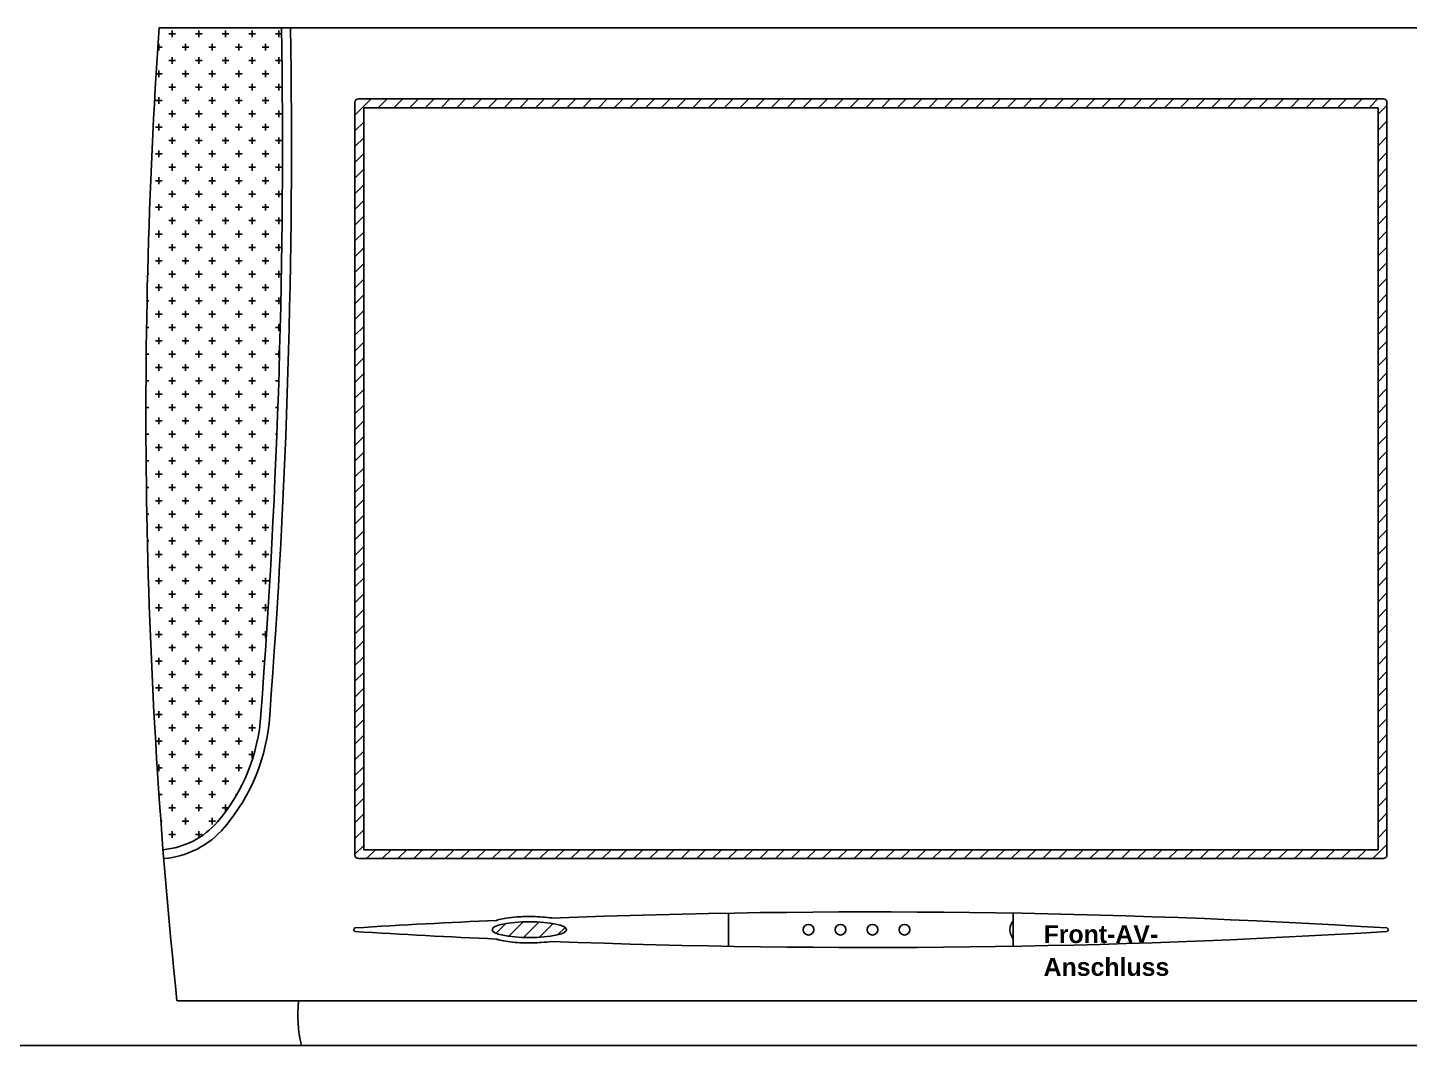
# Model space of a CAD drawing. Header units: millimetres. Extents: x 4513 to 24862, y 3359 to 11488.
# Drawn here: x 19241 to 20289, y 5880 to 6652 of the extents above; entities that cross this region are included whole.
import ezdxf

# ---------------------------------------------------------------- set-up
doc = ezdxf.new("R2010")
doc.units = ezdxf.units.MM
doc.layers.add('dwgmodels.com', color=169, linetype='Continuous')
doc.styles.add('HT2', font='swisseb.ttf')

msp = doc.modelspace()

# ---------------------------------------------------------------- linework, layer by layer
for p, q in [((20420.5, 6652.4), (19340.5, 6652.4)), ((19347.8, 6647.7), (19352.9, 6647.7)), ((19350.3, 6645.2), (19350.3, 6650.2)), ((19368, 6647.7), (19373.1, 6647.7)), ((19370.6, 6645.2), (19370.6, 6650.2)), ((19388.3, 6647.7), (19393.4, 6647.7)), ((19390.8, 6645.2), (19390.8, 6650.2)), ((19408.5, 6647.7), (19413.6, 6647.7)), ((19411.1, 6645.2), (19411.1, 6650.2)), ((19428.8, 6647.7), (19433.4, 6647.7)), ((19431.3, 6645.2), (19431.3, 6650.2)), ((19339.5, 6637.6), (19342.7, 6637.6)), ((19340.2, 6635.1), (19340.2, 6640.1)), ((19357.9, 6637.6), (19363, 6637.6)), ((19360.4, 6635.1), (19360.4, 6640.1)), ((19378.2, 6637.6), (19383.2, 6637.6)), ((19380.7, 6635.1), (19380.7, 6640.1)), ((19398.4, 6637.6), (19403.5, 6637.6)), ((19400.9, 6635.1), (19400.9, 6640.1)), ((19418.7, 6637.6), (19423.7, 6637.6)), ((19421.2, 6635.1), (19421.2, 6640.1)), ((19347.8, 6627.5), (19352.9, 6627.5)), ((19350.3, 6624.9), (19350.3, 6630)), ((19368, 6627.5), (19373.1, 6627.5)), ((19370.6, 6624.9), (19370.6, 6630)), ((19388.3, 6627.5), (19393.4, 6627.5)), ((19390.8, 6624.9), (19390.8, 6630)), ((19408.5, 6627.5), (19413.6, 6627.5)), ((19411.1, 6624.9), (19411.1, 6630)), ((19428.8, 6627.5), (19433.7, 6627.5)), ((19431.3, 6624.9), (19431.3, 6630)), ((19338.3, 6617.3), (19342.7, 6617.3)), ((19340.2, 6614.8), (19340.2, 6619.9)), ((19357.9, 6617.3), (19363, 6617.3)), ((19360.4, 6614.8), (19360.4, 6619.9)), ((19378.2, 6617.3), (19383.2, 6617.3)), ((19380.7, 6614.8), (19380.7, 6619.9)), ((19398.4, 6617.3), (19403.5, 6617.3)), ((19400.9, 6614.8), (19400.9, 6619.9)), ((19418.7, 6617.3), (19423.7, 6617.3)), ((19421.2, 6614.8), (19421.2, 6619.9)), ((19347.8, 6607.2), (19352.9, 6607.2)), ((19350.3, 6604.7), (19350.3, 6609.7)), ((19368, 6607.2), (19373.1, 6607.2)), ((19370.6, 6604.7), (19370.6, 6609.7)), ((19388.3, 6607.2), (19393.4, 6607.2)), ((19390.8, 6604.7), (19390.8, 6609.7)), ((19408.5, 6607.2), (19413.6, 6607.2)), ((19411.1, 6604.7), (19411.1, 6609.7)), ((19428.8, 6607.2), (19433.9, 6607.2)), ((19431.3, 6604.7), (19431.3, 6609.7)), ((19337.7, 6597.1), (19342.7, 6597.1)), ((19340.2, 6594.6), (19340.2, 6599.6)), ((19357.9, 6597.1), (19363, 6597.1)), ((19360.4, 6594.6), (19360.4, 6599.6)), ((19378.2, 6597.1), (19383.2, 6597.1)), ((19380.7, 6594.6), (19380.7, 6599.6)), ((19398.4, 6597.1), (19403.5, 6597.1)), ((19400.9, 6594.6), (19400.9, 6599.6)), ((19418.7, 6597.1), (19423.7, 6597.1)), ((19421.2, 6594.6), (19421.2, 6599.6)), ((19489, 6586), (19501.4, 6598.4)), ((19489, 6024.7), (19489, 6595.7)), ((19491.7, 6598.4), (20269.3, 6598.4)), ((19506.6, 6591.7), (19513.4, 6598.4)), ((19518.6, 6591.7), (19525.3, 6598.4)), ((19530.5, 6591.7), (19537.2, 6598.4)), ((19542.4, 6591.7), (19549.2, 6598.4)), ((19554.4, 6591.7), (19561.1, 6598.4)), ((19566.3, 6591.7), (19573, 6598.4)), ((19578.2, 6591.7), (19585, 6598.4)), ((19590.2, 6591.7), (19596.9, 6598.4)), ((19602.1, 6591.7), (19608.8, 6598.4)), ((19614, 6591.7), (19620.8, 6598.4)), ((19626, 6591.7), (19632.7, 6598.4)), ((19637.9, 6591.7), (19644.6, 6598.4)), ((19649.8, 6591.7), (19656.6, 6598.4)), ((19661.8, 6591.7), (19668.5, 6598.4)), ((19673.7, 6591.7), (19680.4, 6598.4)), ((19685.6, 6591.7), (19692.4, 6598.4)), ((19697.5, 6591.7), (19704.3, 6598.4)), ((19709.5, 6591.7), (19716.2, 6598.4)), ((19721.4, 6591.7), (19728.2, 6598.4)), ((19733.3, 6591.7), (19740.1, 6598.4)), ((19745.3, 6591.7), (19752, 6598.4)), ((19757.2, 6591.7), (19764, 6598.4)), ((19769.1, 6591.7), (19775.9, 6598.4)), ((19781.1, 6591.7), (19787.8, 6598.4)), ((19793, 6591.7), (19799.8, 6598.4)), ((19804.9, 6591.7), (19811.7, 6598.4)), ((19816.9, 6591.7), (19823.6, 6598.4)), ((19828.8, 6591.7), (19835.6, 6598.4)), ((19840.7, 6591.7), (19847.5, 6598.4)), ((19852.7, 6591.7), (19859.4, 6598.4)), ((19864.6, 6591.7), (19871.4, 6598.4)), ((19876.5, 6591.7), (19883.3, 6598.4)), ((19888.5, 6591.7), (19895.2, 6598.4)), ((19900.4, 6591.7), (19907.1, 6598.4)), ((19912.3, 6591.7), (19919.1, 6598.4)), ((19924.3, 6591.7), (19931, 6598.4)), ((19936.2, 6591.7), (19942.9, 6598.4)), ((19948.1, 6591.7), (19954.9, 6598.4)), ((19960.1, 6591.7), (19966.8, 6598.4)), ((19972, 6591.7), (19978.7, 6598.4)), ((19983.9, 6591.7), (19990.7, 6598.4)), ((19995.9, 6591.7), (20002.6, 6598.4)), ((20007.8, 6591.7), (20014.5, 6598.4)), ((20019.7, 6591.7), (20026.5, 6598.4)), ((20031.7, 6591.7), (20038.4, 6598.4)), ((20043.6, 6591.7), (20050.3, 6598.4)), ((20055.5, 6591.7), (20062.3, 6598.4)), ((20067.5, 6591.7), (20074.2, 6598.4)), ((20079.4, 6591.7), (20086.1, 6598.4)), ((20091.3, 6591.7), (20098.1, 6598.4)), ((20103.3, 6591.7), (20110, 6598.4)), ((20115.2, 6591.7), (20121.9, 6598.4)), ((20127.1, 6591.7), (20133.9, 6598.4)), ((20139, 6591.7), (20145.8, 6598.4)), ((20151, 6591.7), (20157.7, 6598.4)), ((20162.9, 6591.7), (20169.7, 6598.4)), ((20174.8, 6591.7), (20181.6, 6598.4)), ((20186.8, 6591.7), (20193.5, 6598.4)), ((20198.7, 6591.7), (20205.5, 6598.4)), ((20210.6, 6591.7), (20217.4, 6598.4)), ((20222.6, 6591.7), (20229.3, 6598.4)), ((20234.5, 6591.7), (20241.3, 6598.4)), ((20246.4, 6591.7), (20253.2, 6598.4)), ((20258.4, 6591.7), (20265.1, 6598.4)), ((20272, 6595.7), (20272, 6024.7)), ((19347.8, 6587), (19352.9, 6587)), ((19350.3, 6584.4), (19350.3, 6589.5)), ((19368, 6587), (19373.1, 6587)), ((19370.6, 6584.4), (19370.6, 6589.5)), ((19388.3, 6587), (19393.4, 6587)), ((19390.8, 6584.4), (19390.8, 6589.5)), ((19408.5, 6587), (19413.6, 6587)), ((19411.1, 6584.4), (19411.1, 6589.5)), ((19428.8, 6587), (19433.9, 6587)), ((19431.3, 6584.4), (19431.3, 6589.5)), ((19495.8, 6591.7), (20265.3, 6591.7)), ((19495.8, 6028.7), (19495.8, 6591.7)), ((20265.3, 6586.7), (20272, 6593.4)), ((20265.3, 6591.7), (20265.3, 6028.7)), ((19337.7, 6576.8), (19342.7, 6576.8)), ((19340.2, 6574.3), (19340.2, 6579.4)), ((19357.9, 6576.8), (19363, 6576.8)), ((19360.4, 6574.3), (19360.4, 6579.4)), ((19378.2, 6576.8), (19383.2, 6576.8)), ((19380.7, 6574.3), (19380.7, 6579.4)), ((19398.4, 6576.8), (19403.5, 6576.8)), ((19400.9, 6574.3), (19400.9, 6579.4)), ((19418.7, 6576.8), (19423.7, 6576.8)), ((19421.2, 6574.3), (19421.2, 6579.4)), ((19489, 6574.1), (19495.8, 6580.8)), ((20265.3, 6574.7), (20272, 6581.5)), ((19347.8, 6566.7), (19352.9, 6566.7)), ((19350.3, 6564.2), (19350.3, 6569.2)), ((19368, 6566.7), (19373.1, 6566.7)), ((19370.6, 6564.2), (19370.6, 6569.2)), ((19388.3, 6566.7), (19393.4, 6566.7)), ((19390.8, 6564.2), (19390.8, 6569.2)), ((19408.5, 6566.7), (19413.6, 6566.7)), ((19411.1, 6564.2), (19411.1, 6569.2)), ((19428.8, 6566.7), (19433.9, 6566.7)), ((19431.3, 6564.2), (19431.3, 6569.2)), ((19489, 6562.2), (19495.8, 6568.9)), ((20265.3, 6562.8), (20272, 6569.6)), ((19337.7, 6556.6), (19342.7, 6556.6)), ((19340.2, 6554.1), (19340.2, 6559.1)), ((19357.9, 6556.6), (19363, 6556.6)), ((19360.4, 6554.1), (19360.4, 6559.1)), ((19378.2, 6556.6), (19383.2, 6556.6)), ((19380.7, 6554.1), (19380.7, 6559.1)), ((19398.4, 6556.6), (19403.5, 6556.6)), ((19400.9, 6554.1), (19400.9, 6559.1)), ((19418.7, 6556.6), (19423.7, 6556.6)), ((19421.2, 6554.1), (19421.2, 6559.1)), ((19489, 6550.2), (19495.8, 6557)), ((20265.3, 6550.9), (20272, 6557.6)), ((19347.8, 6546.5), (19352.9, 6546.5)), ((19350.3, 6543.9), (19350.3, 6549)), ((19368, 6546.5), (19373.1, 6546.5)), ((19370.6, 6543.9), (19370.6, 6549)), ((19388.3, 6546.5), (19393.4, 6546.5)), ((19390.8, 6543.9), (19390.8, 6549)), ((19408.5, 6546.5), (19413.6, 6546.5)), ((19411.1, 6543.9), (19411.1, 6549)), ((19428.8, 6546.5), (19433.9, 6546.5)), ((19431.3, 6543.9), (19431.3, 6549)), ((19489, 6538.3), (19495.8, 6545)), ((20265.3, 6538.9), (20272, 6545.7)), ((19337.7, 6536.3), (19342.7, 6536.3)), ((19340.2, 6533.8), (19340.2, 6538.9)), ((19357.9, 6536.3), (19363, 6536.3)), ((19360.4, 6533.8), (19360.4, 6538.9)), ((19378.2, 6536.3), (19383.2, 6536.3)), ((19380.7, 6533.8), (19380.7, 6538.9)), ((19398.4, 6536.3), (19403.5, 6536.3)), ((19400.9, 6533.8), (19400.9, 6538.9)), ((19418.7, 6536.3), (19423.7, 6536.3)), ((19421.2, 6533.8), (19421.2, 6538.9)), ((19489, 6526.4), (19495.8, 6533.1)), ((20265.3, 6527), (20272, 6533.8)), ((19347.8, 6526.2), (19352.9, 6526.2)), ((19350.3, 6523.7), (19350.3, 6528.7)), ((19368, 6526.2), (19373.1, 6526.2)), ((19370.6, 6523.7), (19370.6, 6528.7)), ((19388.3, 6526.2), (19393.4, 6526.2)), ((19390.8, 6523.7), (19390.8, 6528.7)), ((19408.5, 6526.2), (19413.6, 6526.2)), ((19411.1, 6523.7), (19411.1, 6528.7)), ((19428.8, 6526.2), (19433.9, 6526.2)), ((19431.3, 6523.7), (19431.3, 6528.7)), ((19489, 6514.4), (19495.8, 6521.2)), ((20265.3, 6515.1), (20272, 6521.8)), ((19337.7, 6516.1), (19342.7, 6516.1)), ((19340.2, 6513.6), (19340.2, 6518.6)), ((19357.9, 6516.1), (19363, 6516.1)), ((19360.4, 6513.6), (19360.4, 6518.6)), ((19378.2, 6516.1), (19383.2, 6516.1)), ((19380.7, 6513.6), (19380.7, 6518.6)), ((19398.4, 6516.1), (19403.5, 6516.1)), ((19400.9, 6513.6), (19400.9, 6518.6)), ((19418.7, 6516.1), (19423.7, 6516.1)), ((19421.2, 6513.6), (19421.2, 6518.6)), ((19347.8, 6506), (19352.9, 6506)), ((19350.3, 6503.4), (19350.3, 6508.5)), ((19368, 6506), (19373.1, 6506)), ((19370.6, 6503.4), (19370.6, 6508.5)), ((19388.3, 6506), (19393.4, 6506)), ((19390.8, 6503.4), (19390.8, 6508.5)), ((19408.5, 6506), (19413.6, 6506)), ((19411.1, 6503.4), (19411.1, 6508.5)), ((19428.8, 6506), (19433.7, 6506)), ((19431.3, 6503.4), (19431.3, 6508.5)), ((19489, 6502.5), (19495.8, 6509.3)), ((20265.3, 6503.1), (20272, 6509.9)), ((19337.7, 6495.8), (19342.7, 6495.8)), ((19340.2, 6493.3), (19340.2, 6498.4)), ((19357.9, 6495.8), (19363, 6495.8)), ((19360.4, 6493.3), (19360.4, 6498.4)), ((19378.2, 6495.8), (19383.2, 6495.8)), ((19380.7, 6493.3), (19380.7, 6498.4)), ((19398.4, 6495.8), (19403.5, 6495.8)), ((19400.9, 6493.3), (19400.9, 6498.4)), ((19418.7, 6495.8), (19423.7, 6495.8)), ((19421.2, 6493.3), (19421.2, 6498.4)), ((19489, 6490.6), (19495.8, 6497.3)), ((20265.3, 6491.2), (20272, 6498)), ((19332.3, 6485.7), (19332.6, 6485.7)), ((19347.8, 6485.7), (19352.9, 6485.7)), ((19350.3, 6483.2), (19350.3, 6488.2)), ((19368, 6485.7), (19373.1, 6485.7)), ((19370.6, 6483.2), (19370.6, 6488.2)), ((19388.3, 6485.7), (19393.4, 6485.7)), ((19390.8, 6483.2), (19390.8, 6488.2)), ((19408.5, 6485.7), (19413.6, 6485.7)), ((19411.1, 6483.2), (19411.1, 6488.2)), ((19428.8, 6485.7), (19433.5, 6485.7)), ((19431.3, 6483.2), (19431.3, 6488.2)), ((19489, 6478.6), (19495.8, 6485.4)), ((20265.3, 6479.3), (20272, 6486)), ((19337.7, 6475.6), (19342.7, 6475.6)), ((19340.2, 6473.1), (19340.2, 6478.1)), ((19357.9, 6475.6), (19363, 6475.6)), ((19360.4, 6473.1), (19360.4, 6478.1)), ((19378.2, 6475.6), (19383.2, 6475.6)), ((19380.7, 6473.1), (19380.7, 6478.1)), ((19398.4, 6475.6), (19403.5, 6475.6)), ((19400.9, 6473.1), (19400.9, 6478.1)), ((19418.7, 6475.6), (19423.7, 6475.6)), ((19421.2, 6473.1), (19421.2, 6478.1)), ((19489, 6466.7), (19495.8, 6473.5)), ((20265.3, 6467.3), (20272, 6474.1)), ((19331.8, 6465.5), (19332.6, 6465.5)), ((19340.2, 6452.8), (19340.2, 6457.9)), ((19347.8, 6465.5), (19352.9, 6465.5)), ((19350.3, 6462.9), (19350.3, 6468)), ((19360.4, 6452.8), (19360.4, 6457.9)), ((19368, 6465.5), (19373.1, 6465.5)), ((19370.6, 6462.9), (19370.6, 6468)), ((19380.7, 6452.8), (19380.7, 6457.9)), ((19388.3, 6465.5), (19393.4, 6465.5)), ((19390.8, 6462.9), (19390.8, 6468)), ((19400.9, 6452.8), (19400.9, 6457.9)), ((19408.5, 6465.5), (19413.6, 6465.5)), ((19411.1, 6462.9), (19411.1, 6468)), ((19421.2, 6452.8), (19421.2, 6457.9)), ((19428.8, 6465.5), (19433.2, 6465.5)), ((19431.3, 6462.9), (19431.3, 6468)), ((19489, 6454.8), (19495.8, 6461.5)), ((20265.3, 6455.4), (20272, 6462.2)), ((19337.7, 6455.3), (19342.7, 6455.3)), ((19350.3, 6442.7), (19350.3, 6447.7)), ((19357.9, 6455.3), (19363, 6455.3)), ((19370.6, 6442.7), (19370.6, 6447.7)), ((19378.2, 6455.3), (19383.2, 6455.3)), ((19390.8, 6442.7), (19390.8, 6447.7)), ((19398.4, 6455.3), (19403.5, 6455.3)), ((19411.1, 6442.7), (19411.1, 6447.7)), ((19418.7, 6455.3), (19423.7, 6455.3)), ((19431.3, 6442.7), (19431.3, 6447.7)), ((19489, 6442.8), (19495.8, 6449.6)), ((20265.3, 6443.5), (20272, 6450.2)), ((19331.3, 6445.2), (19332.6, 6445.2)), ((19340.2, 6432.6), (19340.2, 6437.6)), ((19347.8, 6445.2), (19352.9, 6445.2)), ((19360.4, 6432.6), (19360.4, 6437.6)), ((19368, 6445.2), (19373.1, 6445.2)), ((19380.7, 6432.6), (19380.7, 6437.6)), ((19388.3, 6445.2), (19393.4, 6445.2)), ((19400.9, 6432.6), (19400.9, 6437.6)), ((19408.5, 6445.2), (19413.6, 6445.2)), ((19421.2, 6432.6), (19421.2, 6437.6)), ((19428.8, 6445.2), (19432.8, 6445.2)), ((19489, 6430.9), (19495.8, 6437.7)), ((20265.3, 6431.6), (20272, 6438.3)), ((19337.7, 6435.1), (19342.7, 6435.1)), ((19350.3, 6422.4), (19350.3, 6427.5)), ((19357.9, 6435.1), (19363, 6435.1)), ((19370.6, 6422.4), (19370.6, 6427.5)), ((19378.2, 6435.1), (19383.2, 6435.1)), ((19390.8, 6422.4), (19390.8, 6427.5)), ((19398.4, 6435.1), (19403.5, 6435.1)), ((19411.1, 6422.4), (19411.1, 6427.5)), ((19418.7, 6435.1), (19423.7, 6435.1)), ((19431.3, 6422.4), (19431.3, 6427.5)), ((20265.3, 6419.6), (20272, 6426.4)), ((19330.9, 6425), (19332.6, 6425)), ((19340.2, 6412.3), (19340.2, 6417.4)), ((19347.8, 6425), (19352.9, 6425)), ((19360.4, 6412.3), (19360.4, 6417.4)), ((19368, 6425), (19373.1, 6425)), ((19380.7, 6412.3), (19380.7, 6417.4)), ((19388.3, 6425), (19393.4, 6425)), ((19400.9, 6412.3), (19400.9, 6417.4)), ((19408.5, 6425), (19413.6, 6425)), ((19421.2, 6412.3), (19421.2, 6417.4)), ((19428.8, 6425), (19432.3, 6425)), ((19489, 6419), (19495.8, 6425.7)), ((19337.7, 6414.8), (19342.7, 6414.8)), ((19350.3, 6402.2), (19350.3, 6407.2)), ((19357.9, 6414.8), (19363, 6414.8)), ((19370.6, 6402.2), (19370.6, 6407.2)), ((19378.2, 6414.8), (19383.2, 6414.8)), ((19390.8, 6402.2), (19390.8, 6407.2)), ((19398.4, 6414.8), (19403.5, 6414.8)), ((19411.1, 6402.2), (19411.1, 6407.2)), ((19418.7, 6414.8), (19423.7, 6414.8)), ((19431.3, 6402.2), (19431.3, 6407.2)), ((19489, 6407), (19495.8, 6413.8)), ((20265.3, 6407.7), (20272, 6414.4)), ((19330.7, 6404.7), (19332.6, 6404.7)), ((19340.2, 6392.1), (19340.2, 6397.1)), ((19347.8, 6404.7), (19352.9, 6404.7)), ((19360.4, 6392.1), (19360.4, 6397.1)), ((19368, 6404.7), (19373.1, 6404.7)), ((19380.7, 6392.1), (19380.7, 6397.1)), ((19388.3, 6404.7), (19393.4, 6404.7)), ((19400.9, 6392.1), (19400.9, 6397.1)), ((19408.5, 6404.7), (19413.6, 6404.7)), ((19421.2, 6392.1), (19421.2, 6397.1)), ((19428.8, 6404.7), (19431.8, 6404.7)), ((19489, 6395.1), (19495.8, 6401.9)), ((20265.3, 6395.8), (20272, 6402.5)), ((19330.5, 6384.5), (19332.6, 6384.5)), ((19337.7, 6394.6), (19342.7, 6394.6)), ((19347.8, 6384.5), (19352.9, 6384.5)), ((19350.3, 6381.9), (19350.3, 6387)), ((19357.9, 6394.6), (19363, 6394.6)), ((19368, 6384.5), (19373.1, 6384.5)), ((19370.6, 6381.9), (19370.6, 6387)), ((19378.2, 6394.6), (19383.2, 6394.6)), ((19388.3, 6384.5), (19393.4, 6384.5)), ((19390.8, 6381.9), (19390.8, 6387)), ((19398.4, 6394.6), (19403.5, 6394.6)), ((19408.5, 6384.5), (19413.6, 6384.5)), ((19411.1, 6381.9), (19411.1, 6387)), ((19418.7, 6394.6), (19423.7, 6394.6)), ((19428.8, 6384.5), (19431.2, 6384.5)), ((19489, 6383.2), (19495.8, 6389.9)), ((20265.3, 6383.8), (20272, 6390.6)), ((19337.7, 6374.3), (19342.7, 6374.3)), ((19340.2, 6371.8), (19340.2, 6376.9)), ((19357.9, 6374.3), (19363, 6374.3)), ((19360.4, 6371.8), (19360.4, 6376.9)), ((19378.2, 6374.3), (19383.2, 6374.3)), ((19380.7, 6371.8), (19380.7, 6376.9)), ((19398.4, 6374.3), (19403.5, 6374.3)), ((19400.9, 6371.8), (19400.9, 6376.9)), ((19418.7, 6374.3), (19423.7, 6374.3)), ((19421.2, 6371.8), (19421.2, 6376.9)), ((19489, 6371.2), (19495.8, 6378)), ((20265.3, 6371.9), (20272, 6378.6)), ((19330.5, 6364.2), (19332.6, 6364.2)), ((19347.8, 6364.2), (19352.9, 6364.2)), ((19350.3, 6361.7), (19350.3, 6366.7)), ((19368, 6364.2), (19373.1, 6364.2)), ((19370.6, 6361.7), (19370.6, 6366.7)), ((19388.3, 6364.2), (19393.4, 6364.2)), ((19390.8, 6361.7), (19390.8, 6366.7)), ((19408.5, 6364.2), (19413.6, 6364.2)), ((19411.1, 6361.7), (19411.1, 6366.7)), ((19428.8, 6364.2), (19430.5, 6364.2)), ((19489, 6359.3), (19495.8, 6366.1)), ((20265.3, 6360), (20272, 6366.7)), ((19337.7, 6354.1), (19342.7, 6354.1)), ((19340.2, 6351.6), (19340.2, 6356.6)), ((19357.9, 6354.1), (19363, 6354.1)), ((19360.4, 6351.6), (19360.4, 6356.6)), ((19378.2, 6354.1), (19383.2, 6354.1)), ((19380.7, 6351.6), (19380.7, 6356.6)), ((19398.4, 6354.1), (19403.5, 6354.1)), ((19400.9, 6351.6), (19400.9, 6356.6)), ((19418.7, 6354.1), (19423.7, 6354.1)), ((19421.2, 6351.6), (19421.2, 6356.6)), ((19489, 6347.4), (19495.8, 6354.1)), ((20265.3, 6348), (20272, 6354.8)), ((19330.5, 6344), (19332.6, 6344)), ((19347.8, 6344), (19352.9, 6344)), ((19350.3, 6341.4), (19350.3, 6346.5)), ((19368, 6344), (19373.1, 6344)), ((19370.6, 6341.4), (19370.6, 6346.5)), ((19388.3, 6344), (19393.4, 6344)), ((19390.8, 6341.4), (19390.8, 6346.5)), ((19408.5, 6344), (19413.6, 6344)), ((19411.1, 6341.4), (19411.1, 6346.5)), ((19428.8, 6344), (19429.8, 6344)), ((20265.3, 6336.1), (20272, 6342.8)), ((19337.7, 6333.8), (19342.7, 6333.8)), ((19340.2, 6331.3), (19340.2, 6336.4)), ((19357.9, 6333.8), (19363, 6333.8)), ((19360.4, 6331.3), (19360.4, 6336.4)), ((19378.2, 6333.8), (19383.2, 6333.8)), ((19380.7, 6331.3), (19380.7, 6336.4)), ((19398.4, 6333.8), (19403.5, 6333.8)), ((19400.9, 6331.3), (19400.9, 6336.4)), ((19418.7, 6333.8), (19423.7, 6333.8)), ((19421.2, 6331.3), (19421.2, 6336.4)), ((19489, 6335.4), (19495.8, 6342.2)), ((19330.6, 6323.7), (19332.6, 6323.7)), ((19347.8, 6323.7), (19352.9, 6323.7)), ((19350.3, 6321.2), (19350.3, 6326.2)), ((19368, 6323.7), (19373.1, 6323.7)), ((19370.6, 6321.2), (19370.6, 6326.2)), ((19388.3, 6323.7), (19393.4, 6323.7)), ((19390.8, 6321.2), (19390.8, 6326.2)), ((19408.5, 6323.7), (19413.6, 6323.7)), ((19411.1, 6321.2), (19411.1, 6326.2)), ((19428.8, 6323.7), (19429, 6323.7)), ((19489, 6323.5), (19495.8, 6330.3)), ((20265.3, 6324.2), (20272, 6330.9)), ((19337.7, 6313.6), (19342.7, 6313.6)), ((19340.2, 6311.1), (19340.2, 6316.1)), ((19357.9, 6313.6), (19363, 6313.6)), ((19360.4, 6311.1), (19360.4, 6316.1)), ((19378.2, 6313.6), (19383.2, 6313.6)), ((19380.7, 6311.1), (19380.7, 6316.1)), ((19398.4, 6313.6), (19403.5, 6313.6)), ((19400.9, 6311.1), (19400.9, 6316.1)), ((19418.7, 6313.6), (19423.7, 6313.6)), ((19421.2, 6311.1), (19421.2, 6316.1)), ((19489, 6311.6), (19495.8, 6318.3)), ((20265.3, 6312.2), (20272, 6319)), ((19330.8, 6303.5), (19332.6, 6303.5)), ((19347.8, 6303.5), (19352.9, 6303.5)), ((19350.3, 6300.9), (19350.3, 6306)), ((19368, 6303.5), (19373.1, 6303.5)), ((19370.6, 6300.9), (19370.6, 6306)), ((19388.3, 6303.5), (19393.4, 6303.5)), ((19390.8, 6300.9), (19390.8, 6306)), ((19408.5, 6303.5), (19413.6, 6303.5)), ((19411.1, 6300.9), (19411.1, 6306)), ((19489, 6299.7), (19495.8, 6306.4)), ((20265.3, 6300.3), (20272, 6307)), ((19337.7, 6293.3), (19342.7, 6293.3)), ((19340.2, 6290.8), (19340.2, 6295.9)), ((19357.9, 6293.3), (19363, 6293.3)), ((19360.4, 6290.8), (19360.4, 6295.9)), ((19378.2, 6293.3), (19383.2, 6293.3)), ((19380.7, 6290.8), (19380.7, 6295.9)), ((19398.4, 6293.3), (19403.5, 6293.3)), ((19400.9, 6290.8), (19400.9, 6295.9)), ((19418.7, 6293.3), (19423.7, 6293.3)), ((19421.2, 6290.8), (19421.2, 6295.9)), ((19489, 6287.7), (19495.8, 6294.5)), ((20265.3, 6288.4), (20272, 6295.1)), ((19331.2, 6283.2), (19332.6, 6283.2)), ((19347.8, 6283.2), (19352.9, 6283.2)), ((19350.3, 6280.7), (19350.3, 6285.7)), ((19368, 6283.2), (19373.1, 6283.2)), ((19370.6, 6280.7), (19370.6, 6285.7)), ((19388.3, 6283.2), (19393.4, 6283.2)), ((19390.8, 6280.7), (19390.8, 6285.7)), ((19408.5, 6283.2), (19413.6, 6283.2)), ((19411.1, 6280.7), (19411.1, 6285.7)), ((19489, 6275.8), (19495.8, 6282.5)), ((20265.3, 6276.4), (20272, 6283.2)), ((19337.7, 6273.1), (19342.7, 6273.1)), ((19340.2, 6270.6), (19340.2, 6275.6)), ((19357.9, 6273.1), (19363, 6273.1)), ((19360.4, 6270.6), (19360.4, 6275.6)), ((19378.2, 6273.1), (19383.2, 6273.1)), ((19380.7, 6270.6), (19380.7, 6275.6)), ((19398.4, 6273.1), (19403.5, 6273.1)), ((19400.9, 6270.6), (19400.9, 6275.6)), ((19418.7, 6273.1), (19423.7, 6273.1)), ((19421.2, 6270.6), (19421.2, 6275.6)), ((19489, 6263.9), (19495.8, 6270.6)), ((20265.3, 6264.5), (20272, 6271.2)), ((19331.6, 6263), (19332.6, 6263)), ((19347.8, 6263), (19352.9, 6263)), ((19350.3, 6260.4), (19350.3, 6265.5)), ((19368, 6263), (19373.1, 6263)), ((19370.6, 6260.4), (19370.6, 6265.5)), ((19388.3, 6263), (19393.4, 6263)), ((19390.8, 6260.4), (19390.8, 6265.5)), ((19408.5, 6263), (19413.6, 6263)), ((19411.1, 6260.4), (19411.1, 6265.5)), ((19489, 6251.9), (19495.8, 6258.7)), ((20265.3, 6252.6), (20272, 6259.3)), ((19337.7, 6252.8), (19342.7, 6252.8)), ((19340.2, 6250.3), (19340.2, 6255.4)), ((19357.9, 6252.8), (19363, 6252.8)), ((19360.4, 6250.3), (19360.4, 6255.4)), ((19378.2, 6252.8), (19383.2, 6252.8)), ((19380.7, 6250.3), (19380.7, 6255.4)), ((19398.4, 6252.8), (19403.5, 6252.8)), ((19400.9, 6250.3), (19400.9, 6255.4)), ((19418.7, 6252.8), (19423.7, 6252.8)), ((19421.2, 6250.3), (19421.2, 6255.4)), ((19332.1, 6242.7), (19332.6, 6242.7)), ((19347.8, 6242.7), (19352.9, 6242.7)), ((19350.3, 6240.2), (19350.3, 6245.2)), ((19368, 6242.7), (19373.1, 6242.7)), ((19370.6, 6240.2), (19370.6, 6245.2)), ((19388.3, 6242.7), (19393.4, 6242.7)), ((19390.8, 6240.2), (19390.8, 6245.2)), ((19408.5, 6242.7), (19413.6, 6242.7)), ((19411.1, 6240.2), (19411.1, 6245.2)), ((19489, 6240), (19495.8, 6246.7)), ((20265.3, 6240.6), (20272, 6247.4)), ((19337.7, 6232.6), (19342.7, 6232.6)), ((19340.2, 6230.1), (19340.2, 6235.1)), ((19357.9, 6232.6), (19363, 6232.6)), ((19360.4, 6230.1), (19360.4, 6235.1)), ((19378.2, 6232.6), (19383.2, 6232.6)), ((19380.7, 6230.1), (19380.7, 6235.1)), ((19398.4, 6232.6), (19403.5, 6232.6)), ((19400.9, 6230.1), (19400.9, 6235.1)), ((19418.7, 6232.6), (19423.7, 6232.6)), ((19421.2, 6230.1), (19421.2, 6235.1)), ((19489, 6228.1), (19495.8, 6234.8)), ((20265.3, 6228.7), (20272, 6235.4)), ((19347.8, 6222.5), (19352.9, 6222.5)), ((19350.3, 6219.9), (19350.3, 6225)), ((19368, 6222.5), (19373.1, 6222.5)), ((19370.6, 6219.9), (19370.6, 6225)), ((19388.3, 6222.5), (19393.4, 6222.5)), ((19390.8, 6219.9), (19390.8, 6225)), ((19408.5, 6222.5), (19413.6, 6222.5)), ((19411.1, 6219.9), (19411.1, 6225)), ((19489, 6216.1), (19495.8, 6222.9)), ((20265.3, 6216.8), (20272, 6223.5)), ((19337.7, 6212.3), (19342.7, 6212.3)), ((19340.2, 6209.8), (19340.2, 6214.9)), ((19357.9, 6212.3), (19363, 6212.3)), ((19360.4, 6209.8), (19360.4, 6214.9)), ((19378.2, 6212.3), (19383.2, 6212.3)), ((19380.7, 6209.8), (19380.7, 6214.9)), ((19398.4, 6212.3), (19403.5, 6212.3)), ((19400.9, 6209.8), (19400.9, 6214.9)), ((19418.7, 6212.3), (19423.2, 6212.3)), ((19421.2, 6209.8), (19421.2, 6214.9)), ((19489, 6204.2), (19495.8, 6210.9)), ((20265.3, 6204.8), (20272, 6211.6)), ((19347.8, 6202.2), (19352.9, 6202.2)), ((19350.3, 6199.7), (19350.3, 6204.7)), ((19368, 6202.2), (19373.1, 6202.2)), ((19370.6, 6199.7), (19370.6, 6204.7)), ((19388.3, 6202.2), (19393.4, 6202.2)), ((19390.8, 6199.7), (19390.8, 6204.7)), ((19408.5, 6202.2), (19413.6, 6202.2)), ((19411.1, 6199.7), (19411.1, 6204.7)), ((19489, 6192.3), (19495.8, 6199)), ((20265.3, 6192.9), (20272, 6199.7)), ((19337.7, 6192.1), (19342.7, 6192.1)), ((19340.2, 6189.6), (19340.2, 6194.6)), ((19357.9, 6192.1), (19363, 6192.1)), ((19360.4, 6189.6), (19360.4, 6194.6)), ((19378.2, 6192.1), (19383.2, 6192.1)), ((19380.7, 6189.6), (19380.7, 6194.6)), ((19398.4, 6192.1), (19403.5, 6192.1)), ((19400.9, 6189.6), (19400.9, 6194.6)), ((19418.7, 6192.1), (19421.9, 6192.1)), ((19421.2, 6189.6), (19421.2, 6194.6)), ((19489, 6180.3), (19495.8, 6187.1)), ((20265.3, 6181), (20272, 6187.7)), ((19347.8, 6182), (19352.9, 6182)), ((19350.3, 6179.4), (19350.3, 6184.5)), ((19368, 6182), (19373.1, 6182)), ((19370.6, 6179.4), (19370.6, 6184.5)), ((19388.3, 6182), (19393.4, 6182)), ((19390.8, 6179.4), (19390.8, 6184.5)), ((19408.5, 6182), (19413.6, 6182)), ((19411.1, 6179.4), (19411.1, 6184.5)), ((19489, 6168.4), (19495.8, 6175.1)), ((20265.3, 6169), (20272, 6175.8)), ((19337.7, 6171.8), (19342.7, 6171.8)), ((19340.2, 6169.3), (19340.2, 6174.4)), ((19350.3, 6159.2), (19350.3, 6164.2)), ((19357.9, 6171.8), (19363, 6171.8)), ((19360.4, 6169.3), (19360.4, 6174.4)), ((19370.6, 6159.2), (19370.6, 6164.2)), ((19378.2, 6171.8), (19383.2, 6171.8)), ((19380.7, 6169.3), (19380.7, 6174.4)), ((19390.8, 6159.2), (19390.8, 6164.2)), ((19398.4, 6171.8), (19403.5, 6171.8)), ((19400.9, 6169.3), (19400.9, 6174.4)), ((19411.1, 6159.2), (19411.1, 6164.2)), ((19418.7, 6171.8), (19420.5, 6171.8)), ((19340.2, 6149.1), (19340.2, 6154.1)), ((19347.8, 6161.7), (19352.9, 6161.7)), ((19360.4, 6149.1), (19360.4, 6154.1)), ((19368, 6161.7), (19373.1, 6161.7)), ((19380.7, 6149.1), (19380.7, 6154.1)), ((19388.3, 6161.7), (19393.4, 6161.7)), ((19400.9, 6149.1), (19400.9, 6154.1)), ((19408.5, 6161.7), (19413.6, 6161.7)), ((19489, 6156.5), (19495.8, 6163.2)), ((20265.3, 6157.1), (20272, 6163.9)), ((19337.7, 6151.6), (19342.7, 6151.6)), ((19350.3, 6138.9), (19350.3, 6144)), ((19357.9, 6151.6), (19363, 6151.6)), ((19370.6, 6138.9), (19370.6, 6144)), ((19378.2, 6151.6), (19383.2, 6151.6)), ((19390.8, 6138.9), (19390.8, 6144)), ((19398.4, 6151.6), (19403.5, 6151.6)), ((19411.1, 6138.9), (19411.1, 6144)), ((19418.7, 6151.6), (19419.1, 6151.6)), ((19489, 6144.5), (19495.8, 6151.3)), ((20265.3, 6145.2), (20272, 6151.9)), ((19340.2, 6128.8), (19340.2, 6133.9)), ((19347.8, 6141.5), (19352.9, 6141.5)), ((19360.4, 6128.8), (19360.4, 6133.9)), ((19368, 6141.5), (19373.1, 6141.5)), ((19380.7, 6128.8), (19380.7, 6133.9)), ((19388.3, 6141.5), (19393.4, 6141.5)), ((19400.9, 6128.8), (19400.9, 6133.9)), ((19408.5, 6141.5), (19413.6, 6141.5)), ((19489, 6132.6), (19495.8, 6139.3)), ((20265.3, 6133.2), (20272, 6140)), ((19337.7, 6131.3), (19342.7, 6131.3)), ((19350.3, 6118.7), (19350.3, 6123.7)), ((19357.9, 6131.3), (19363, 6131.3)), ((19370.6, 6118.7), (19370.6, 6123.7)), ((19378.2, 6131.3), (19383.2, 6131.3)), ((19390.8, 6118.7), (19390.8, 6123.7)), ((19398.4, 6131.3), (19403.5, 6131.3)), ((19411.1, 6118.7), (19411.1, 6123.7)), ((19489, 6120.7), (19495.8, 6127.4)), ((20265.3, 6121.3), (20272, 6128.1)), ((19340.2, 6108.6), (19340.2, 6113.6)), ((19347.8, 6121.2), (19352.9, 6121.2)), ((19360.4, 6108.6), (19360.4, 6113.6)), ((19368, 6121.2), (19373.1, 6121.2)), ((19380.7, 6108.6), (19380.7, 6113.6)), ((19388.3, 6121.2), (19393.4, 6121.2)), ((19400.9, 6108.6), (19400.9, 6113.6)), ((19408.5, 6121.2), (19413.6, 6121.2)), ((19489, 6108.7), (19495.8, 6115.5)), ((20265.3, 6109.4), (20272, 6116.1)), ((19337.8, 6111.1), (19342.7, 6111.1)), ((19350.3, 6098.4), (19350.3, 6103.5)), ((19357.9, 6111.1), (19363, 6111.1)), ((19370.6, 6098.4), (19370.6, 6103.5)), ((19378.2, 6111.1), (19383.2, 6111.1)), ((19390.8, 6098.4), (19390.8, 6103.5)), ((19398.4, 6111.1), (19403.5, 6111.1)), ((19411.1, 6098.4), (19411.1, 6103.5)), ((19489, 6096.8), (19495.8, 6103.5)), ((20265.3, 6097.4), (20272, 6104.2)), ((19339, 6090.8), (19342.7, 6090.8)), ((19340.2, 6088.3), (19340.2, 6093.4)), ((19347.8, 6101), (19352.9, 6101)), ((19357.9, 6090.8), (19363, 6090.8)), ((19360.4, 6088.3), (19360.4, 6093.4)), ((19368, 6101), (19373.1, 6101)), ((19378.2, 6090.8), (19383.2, 6090.8)), ((19380.7, 6088.3), (19380.7, 6093.4)), ((19388.3, 6101), (19393.4, 6101)), ((19398.4, 6090.8), (19403.5, 6090.8)), ((19400.9, 6088.3), (19400.9, 6093.4)), ((19408.5, 6101), (19412.3, 6101)), ((19489, 6084.9), (19495.8, 6091.6)), ((20265.3, 6085.5), (20272, 6092.3)), ((19347.8, 6080.7), (19352.9, 6080.7)), ((19350.3, 6078.2), (19350.3, 6083.2)), ((19368, 6080.7), (19373.1, 6080.7)), ((19370.6, 6078.2), (19370.6, 6083.2)), ((19388.3, 6080.7), (19393.4, 6080.7)), ((19390.8, 6078.2), (19390.8, 6083.2)), ((19340.4, 6070.6), (19342.7, 6070.6)), ((19357.9, 6070.6), (19363, 6070.6)), ((19360.4, 6068.1), (19360.4, 6073.1)), ((19378.2, 6070.6), (19383.2, 6070.6)), ((19380.7, 6068.1), (19380.7, 6073.1)), ((19398.4, 6070.6), (19399.3, 6070.6)), ((19489, 6072.9), (19495.8, 6079.7)), ((20265.3, 6073.6), (20272, 6080.3)), ((19347.8, 6060.5), (19352.9, 6060.5)), ((19350.3, 6057.9), (19350.3, 6063)), ((19368, 6060.5), (19373.1, 6060.5)), ((19370.6, 6057.9), (19370.6, 6063)), ((19388.3, 6060.5), (19392.9, 6060.5)), ((19390.8, 6057.9), (19390.8, 6063)), ((19489, 6061), (19495.8, 6067.8)), ((20265.3, 6061.6), (20272, 6068.4)), ((19341.8, 6050.3), (19342.7, 6050.3)), ((19357.9, 6050.3), (19363, 6050.3)), ((19360.4, 6047.8), (19360.4, 6052.9)), ((19378.2, 6050.3), (19383.2, 6050.3)), ((19380.7, 6047.8), (19380.7, 6052.9)), ((19489, 6049.1), (19495.8, 6055.8)), ((20265.3, 6049.7), (20272, 6056.5)), ((19347.8, 6040.2), (19352.9, 6040.2)), ((19350.3, 6037.7), (19350.3, 6042.7)), ((19368, 6040.2), (19373.1, 6040.2)), ((19370.6, 6037.7), (19370.6, 6042.7)), ((19489, 6037.1), (19495.8, 6043.9)), ((20265.3, 6037.8), (20272, 6044.5)), ((19489, 6025.2), (19495.8, 6032)), ((20265.3, 6028.7), (19495.8, 6028.7)), ((19497.8, 6022), (19504.5, 6028.7)), ((19509.7, 6022), (19516.4, 6028.7)), ((19521.6, 6022), (19528.4, 6028.7)), ((19533.6, 6022), (19540.3, 6028.7)), ((19545.5, 6022), (19552.2, 6028.7)), ((19557.4, 6022), (19564.2, 6028.7)), ((19569.3, 6022), (19576.1, 6028.7)), ((19581.3, 6022), (19588, 6028.7)), ((19593.2, 6022), (19600, 6028.7)), ((19605.1, 6022), (19611.9, 6028.7)), ((19617.1, 6022), (19623.8, 6028.7)), ((19629, 6022), (19635.8, 6028.7)), ((19640.9, 6022), (19647.7, 6028.7)), ((19652.9, 6022), (19659.6, 6028.7)), ((19664.8, 6022), (19671.6, 6028.7)), ((19676.7, 6022), (19683.5, 6028.7)), ((19688.7, 6022), (19695.4, 6028.7)), ((19700.6, 6022), (19707.4, 6028.7)), ((19712.5, 6022), (19719.3, 6028.7)), ((19724.5, 6022), (19731.2, 6028.7)), ((19736.4, 6022), (19743.2, 6028.7)), ((19748.3, 6022), (19755.1, 6028.7)), ((19760.3, 6022), (19767, 6028.7)), ((19772.2, 6022), (19778.9, 6028.7)), ((19784.1, 6022), (19790.9, 6028.7)), ((19796.1, 6022), (19802.8, 6028.7)), ((19808, 6022), (19814.7, 6028.7)), ((19819.9, 6022), (19826.7, 6028.7)), ((19831.9, 6022), (19838.6, 6028.7)), ((19843.8, 6022), (19850.5, 6028.7)), ((19855.7, 6022), (19862.5, 6028.7)), ((19867.7, 6022), (19874.4, 6028.7)), ((19879.6, 6022), (19886.3, 6028.7)), ((19891.5, 6022), (19898.3, 6028.7)), ((19903.5, 6022), (19910.2, 6028.7)), ((19915.4, 6022), (19922.1, 6028.7)), ((19927.3, 6022), (19934.1, 6028.7)), ((19939.3, 6022), (19946, 6028.7)), ((19951.2, 6022), (19957.9, 6028.7)), ((19963.1, 6022), (19969.9, 6028.7)), ((19975.1, 6022), (19981.8, 6028.7)), ((19987, 6022), (19993.7, 6028.7)), ((19998.9, 6022), (20005.7, 6028.7)), ((20010.8, 6022), (20017.6, 6028.7)), ((20022.8, 6022), (20029.5, 6028.7)), ((20034.7, 6022), (20041.5, 6028.7)), ((20046.6, 6022), (20053.4, 6028.7)), ((20058.6, 6022), (20065.3, 6028.7)), ((20070.5, 6022), (20077.3, 6028.7)), ((20082.4, 6022), (20089.2, 6028.7)), ((20094.4, 6022), (20101.1, 6028.7)), ((20106.3, 6022), (20113.1, 6028.7)), ((20118.2, 6022), (20125, 6028.7)), ((20130.2, 6022), (20136.9, 6028.7)), ((20142.1, 6022), (20148.9, 6028.7)), ((20154, 6022), (20160.8, 6028.7)), ((20166, 6022), (20172.7, 6028.7)), ((20177.9, 6022), (20184.7, 6028.7)), ((20189.8, 6022), (20196.6, 6028.7)), ((20201.8, 6022), (20208.5, 6028.7)), ((20213.7, 6022), (20220.4, 6028.7)), ((20225.6, 6022), (20232.4, 6028.7)), ((20237.6, 6022), (20244.3, 6028.7)), ((20249.5, 6022), (20256.2, 6028.7)), ((20261.4, 6022), (20272, 6032.6)), ((20269.3, 6022), (19491.7, 6022)), ((19772.5, 5980.6), (19772.5, 5955.4)), ((19988.5, 5980.6), (19988.5, 5955.4)), ((19596.2, 5965.3), (19603.5, 5972.6)), ((19605.8, 5963), (19616.7, 5973.9)), ((19616.8, 5962.1), (19628.5, 5973.8)), ((19628.9, 5962.2), (19639.3, 5972.6)), ((19642.7, 5964.1), (19648.4, 5969.7)), ((19354, 5914), (20407, 5914)), ((19448.5, 5880.2), (20312.5, 5880.2))]:
    msp.add_line(p, q)
for centre in [(19833.1, 5968), (19857.4, 5968), (19881.7, 5968), (19906, 5968)]:
    msp.add_circle(centre, 4.05)
for centre, radius, start, end in [((23568.9, 6360.4), 4238.5, 176.049, 186.0457), ((13747.2, 6563.6), 5686.8, 355.6377, 0.8955), ((13747.2, 6563.6), 5693.6, 355.6381, 0.8945), ((19491.7, 6595.7), 2.7, 90, 180), ((20269.3, 6595.7), 2.7, 0, 90), ((19279.5, 6139.7), 138.4, 319.5601, 356.3957), ((19279.5, 6139.7), 145.1, 319.5601, 356.3779), ((19338.3, 6089.5), 61, 274.8117, 319.5601), ((19338.3, 6089.5), 67.8, 274.784, 319.5601), ((19491.7, 6024.7), 2.7, 180, 270), ((20269.3, 6024.7), 2.7, 270, 0), ((19880.5, -332.1), 6313.6, 86.44486, 92.1979), ((19489.6, 5968), 1.45, 111.8903, 248.1097), ((19880.5, -332.1), 6313.6, 92.57975, 93.55514), ((19880.5, 12268.1), 6313.6, 266.44486, 267.42025), ((19880.5, 12268.1), 6313.6, 267.8021, 273.55514), ((19996.1, 5968), 10.2, 138.2001, 221.7999), ((20271.5, 5968), 1.45, 291.8903, 68.1097), ((19540.2, 5903.4), 94.6, 173.5414, 194.1428)]:
    msp.add_arc(centre, radius, start, end)
msp.add_ellipse((19621.3, 5968), major_axis=(-28.3, 0), ratio=0.211048)
for points, knots in [([(19638.4, 5976.9), (19636.3, 5977.2), (19633.9, 5977.4), (19629, 5977.8), (19626.4, 5977.9), (19619.7, 5978.1), (19615.7, 5978), (19609.1, 5977.5), (19606.3, 5977.2), (19601.9, 5976.5), (19600.1, 5976.1), (19597.7, 5975.5), (19597, 5975.3), (19596.4, 5975.1)], [4.090667, 4.090667, 4.090667, 4.090667, 4.355342, 4.355342, 4.630765, 4.630765, 5.039554, 5.039554, 5.351918, 5.351918, 5.59693, 5.59693, 5.707358, 5.707358, 5.707358, 5.707358]), ([(19596.4, 5960.9), (19596.8, 5960.8), (19597.2, 5960.6), (19599.4, 5960), (19601.4, 5959.6), (19605.6, 5958.9), (19608, 5958.6), (19612.9, 5958.2), (19615.4, 5958.1), (19622.1, 5957.9), (19626.3, 5958), (19633.2, 5958.5), (19635.9, 5958.8), (19638.4, 5959.1)], [0.575878, 0.575878, 0.575878, 0.575878, 0.648629, 0.648629, 0.918365, 0.918365, 1.1881, 1.1881, 1.457836, 1.457836, 1.883581, 1.883581, 2.192518, 2.192518, 2.192518, 2.192518])]:
    msp.add_open_spline(points, degree=3, knots=knots)
at = {"layer": 'dwgmodels.com'}
msp.add_line((4513, 5880.2), (24839.2, 5880.2), dxfattribs=at)

# ---------------------------------------------------------------- texts
at = {"style": 'HT2'}
for s, p in [('Front-AV-', (20011.5, 5957.9)), ('Anschluss', (20011.5, 5933))]:
    msp.add_text(s, height=13.5, dxfattribs=at).set_placement(p)

doc.saveas('drawing.dxf')
